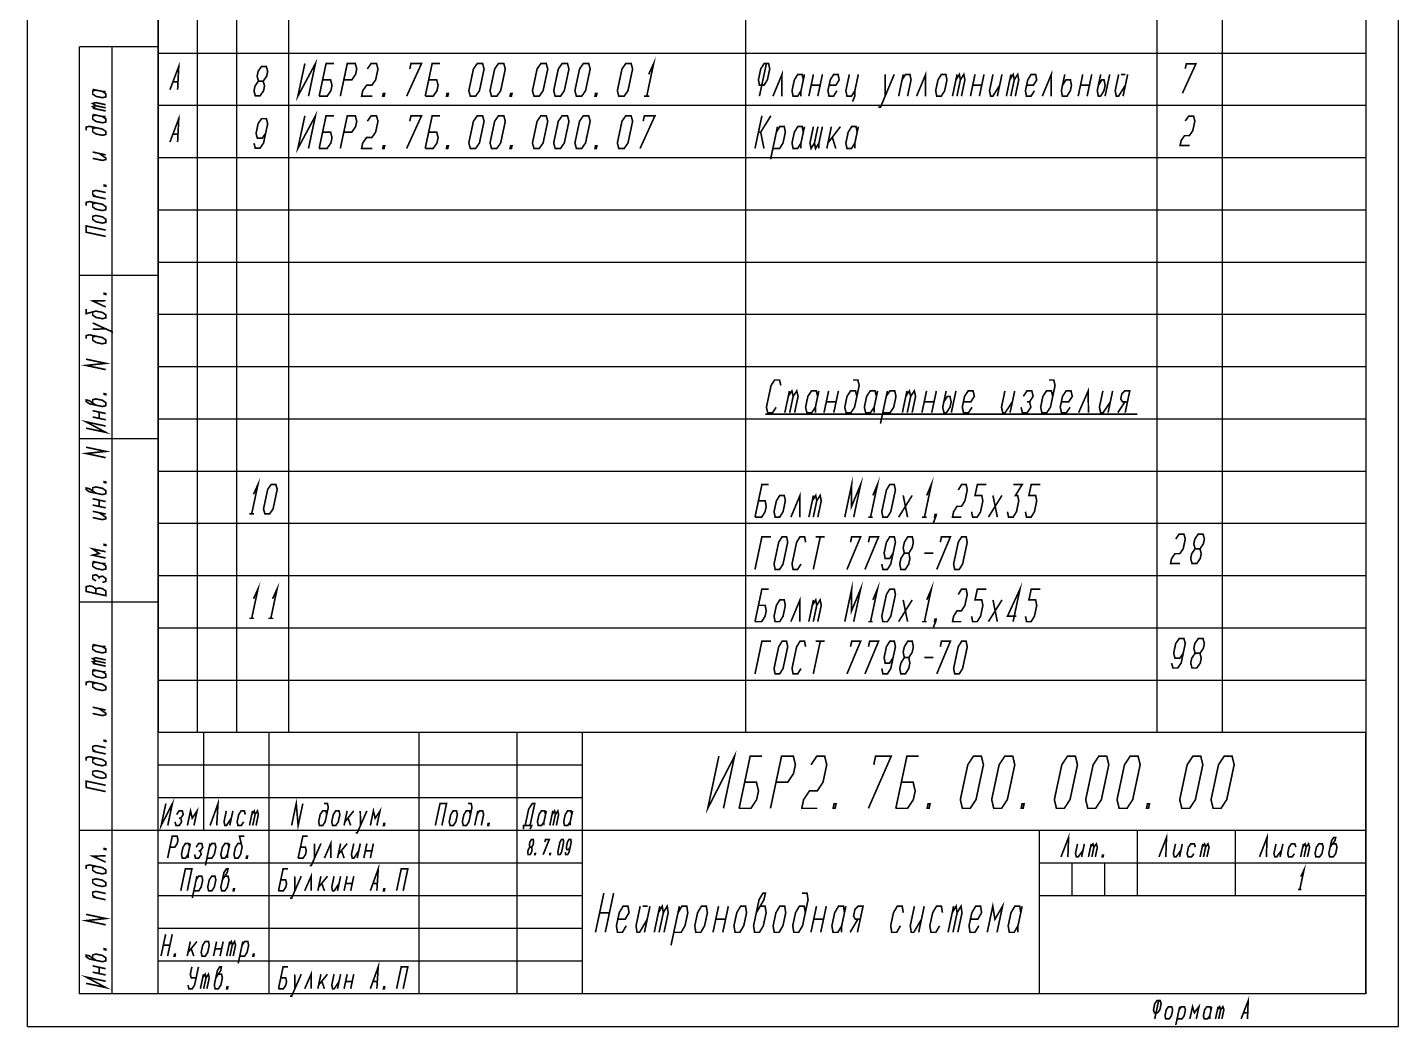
# Model space of a CAD drawing. Header units: millimetres. Extents: x 0 to 210, y 0 to 297.
# Drawn here: x 0 to 210, y 0 to 153 of the extents above; entities that cross this region are included whole.
import ezdxf

# ---------------------------------------------------------------- set-up
doc = ezdxf.new("R2010")
doc.units = ezdxf.units.MM
doc.header["$LTSCALE"] = 19.36
doc.layers.get('0').update_dxf_attribs({"linetype": 'CONTINUOUS'})

msp = doc.modelspace()

# ---------------------------------------------------------------- linework, layer by layer
at = {"color": 7, "linetype": 'CONTINUOUS'}
for p, q in [((0, 0), (0, 297)), ((210, 0), (210, 297)), ((20, 292), (20, 53)), ((20, 5), (20, 292)), ((26, 292), (26, 53)), ((32, 292), (32, 53)), ((40, 292), (40, 53)), ((110, 292), (110, 53)), ((173, 292), (173, 53)), ((183, 292), (183, 53)), ((205, 292), (205, 53)), ((205, 292), (205, 5)), ((20, 269), (20, 45)), ((26, 269), (26, 45)), ((32, 269), (32, 45)), ((40, 269), (40, 45)), ((110, 269), (110, 45)), ((173, 269), (173, 45)), ((183, 269), (183, 45)), ((205, 269), (205, 45)), ((20, 150), (8, 150)), ((8, 5), (8, 150)), ((13, 5), (13, 150)), ((20, 5), (20, 150)), ((205, 149), (20, 149)), ((205, 149), (20, 149)), ((205, 141), (20, 141)), ((205, 141), (20, 141)), ((205, 133), (20, 133)), ((205, 133), (20, 133)), ((205, 125), (20, 125)), ((205, 125), (20, 125)), ((205, 117), (20, 117)), ((110, 117), (20, 117)), ((205, 117), (128, 117)), ((20, 115), (8, 115)), ((205, 109), (20, 109)), ((205, 109), (20, 109)), ((205, 101), (20, 101)), ((205, 101), (20, 101)), ((205, 93), (20, 93)), ((205, 93), (20, 93)), ((20, 90), (8, 90)), ((205, 85), (20, 85)), ((205, 85), (20, 85)), ((205, 77), (20, 77)), ((205, 77), (20, 77)), ((205, 69), (20, 69)), ((205, 69), (20, 69)), ((20, 65), (8, 65)), ((205, 61), (20, 61)), ((205, 61), (20, 61)), ((205, 53), (20, 53)), ((205, 53), (20, 53)), ((205, 45), (20, 45)), ((20, 5), (20, 45)), ((205, 45), (20, 45)), ((27, 30), (27, 45)), ((37, 5), (37, 45)), ((60, 5), (60, 45)), ((75, 5), (75, 45)), ((85, 5), (85, 45)), ((205, 5), (205, 45)), ((85, 40), (20, 40)), ((85, 35), (20, 35)), ((20, 30), (8, 30)), ((205, 30), (20, 30)), ((155, 5), (155, 30)), ((170, 20), (170, 30)), ((185, 20), (185, 30)), ((85, 25), (20, 25)), ((205, 25), (155, 25)), ((160, 20), (160, 25)), ((165, 20), (165, 25)), ((85, 20), (20, 20)), ((205, 20), (155, 20)), ((85, 15), (20, 15)), ((85, 10), (20, 10)), ((20, 5), (8, 5)), ((205, 5), (20, 5)), ((0, 0), (210, 0))]:
    msp.add_line(p, q, dxfattribs=at)
at = {"color": 2, "linetype": 'CONTINUOUS', "const_width": 0.25}
for points in [[(21.83, 143.42), (23.18, 147.02), (23, 143.42)], [(36.11, 144.75), (36.64, 145.5), (36.8, 146.25), (36.59, 147), (35.86, 147), (35.33, 146.25), (35.18, 145.5), (35.38, 144.75)], [(42.49, 147.44), (41.42, 142.44), (44.11, 147.44), (43.05, 142.44)], [(44.68, 142.44), (45.74, 147.44), (46.96, 147.44)], [(47.92, 142.44), (48.99, 147.44), (50.21, 147.44), (50.44, 146.61), (50.26, 145.78), (49.68, 144.94), (48.46, 144.94)], [(52.06, 146.61), (52.64, 147.44), (53.46, 147.44), (53.69, 146.61), (53.33, 144.94), (52.75, 144.11), (51.94, 144.11), (51.35, 143.28), (51.18, 142.44), (52.8, 142.44)], [(58.08, 142.44), (60.36, 147.44), (58.74, 147.44), (58.56, 146.61)], [(60.92, 142.44), (61.99, 147.44), (63.21, 147.44)], [(67.83, 142.44), (67.6, 143.28), (68.31, 146.61), (68.89, 147.44), (69.71, 147.44), (69.94, 146.61), (69.23, 143.28), (68.64, 142.44), (67.83, 142.44)], [(71.08, 142.44), (70.85, 143.28), (71.56, 146.61), (72.14, 147.44), (72.96, 147.44), (73.19, 146.61), (72.48, 143.28), (71.89, 142.44), (71.08, 142.44)], [(77.58, 142.44), (77.35, 143.28), (78.06, 146.61), (78.64, 147.44), (79.46, 147.44), (79.69, 146.61), (78.98, 143.28), (78.39, 142.44), (77.58, 142.44)], [(80.83, 142.44), (80.6, 143.28), (81.31, 146.61), (81.89, 147.44), (82.71, 147.44), (82.94, 146.61), (82.23, 143.28), (81.64, 142.44), (80.83, 142.44)], [(84.08, 142.44), (83.85, 143.28), (84.56, 146.61), (85.14, 147.44), (85.96, 147.44), (86.19, 146.61), (85.48, 143.28), (84.89, 142.44), (84.08, 142.44)], [(90.58, 142.44), (90.35, 143.28), (91.06, 146.61), (91.64, 147.44), (92.46, 147.44), (92.69, 146.61), (91.98, 143.28), (91.39, 142.44), (90.58, 142.44)], [(95.15, 145.78), (95.91, 147.44), (94.85, 142.44)], [(113.18, 147.44), (112.83, 147.44), (112.31, 146.61), (111.96, 144.94), (112.12, 144.11), (112.81, 144.11), (113.33, 144.94), (113.69, 146.61), (113.52, 147.44), (113.18, 147.44), (112.11, 142.44)], [(176.9, 142.9), (178.96, 147.4), (177.49, 147.4), (177.33, 146.65)], [(44.68, 142.44), (45.89, 142.44), (46.48, 143.28), (46.65, 144.11), (46.43, 144.94), (45.21, 144.94)], [(60.92, 142.44), (62.14, 142.44), (62.73, 143.28), (62.9, 144.11), (62.68, 144.94), (61.46, 144.94)], [(114.18, 142.44), (115.57, 145.78), (115.55, 142.44)], [(118.83, 144.94), (118.66, 145.78), (117.98, 145.78), (117.46, 144.94), (117.1, 143.28), (117.27, 142.44), (117.96, 142.44), (118.48, 143.28)], [(119.01, 145.78), (118.48, 143.28), (118.47, 142.44)], [(119.68, 142.44), (120.38, 145.78)], [(121.76, 145.78), (121.05, 142.44)], [(122.78, 144.11), (123.81, 144.11), (124.33, 144.94), (124.16, 145.78), (123.48, 145.78), (122.96, 144.94), (122.6, 143.28), (122.77, 142.44), (123.46, 142.44), (123.98, 143.28)], [(125.88, 145.78), (125.35, 143.28), (125.52, 142.44), (126.21, 142.44), (126.73, 143.28), (126.72, 142.44), (126.37, 141.61)], [(127.26, 145.78), (126.73, 143.28)], [(130.32, 140.78), (130.66, 140.78), (132.76, 145.78)], [(131.38, 145.78), (131.36, 142.44)], [(133.43, 142.44), (134.13, 145.78)], [(133.96, 144.94), (134.48, 145.78), (135.16, 145.78), (135.33, 144.94), (134.8, 142.44)], [(136.18, 142.44), (137.57, 145.78), (137.55, 142.44)], [(139.1, 143.28), (139.27, 142.44), (139.96, 142.44), (140.48, 143.28), (140.83, 144.94), (140.66, 145.78), (139.98, 145.78), (139.46, 144.94), (139.1, 143.28)], [(141.68, 142.44), (142.38, 145.78)], [(142.21, 144.94), (142.73, 145.78), (142.89, 144.94), (142.36, 142.44)], [(142.89, 144.94), (143.41, 145.78), (143.58, 144.94), (143.05, 142.44)], [(144.43, 142.44), (145.13, 145.78)], [(146.51, 145.78), (145.8, 142.44)], [(147.88, 145.78), (147.35, 143.28), (147.52, 142.44), (147.86, 142.44), (148.9, 144.11)], [(149.26, 145.78), (148.55, 142.44)], [(149.93, 142.44), (150.63, 145.78)], [(150.46, 144.94), (150.98, 145.78), (151.14, 144.94), (150.61, 142.44)], [(151.14, 144.94), (151.66, 145.78), (151.83, 144.94), (151.3, 142.44)], [(153.03, 144.11), (154.06, 144.11), (154.58, 144.94), (154.41, 145.78), (153.73, 145.78), (153.21, 144.94), (152.85, 143.28), (153.02, 142.44), (153.71, 142.44), (154.23, 143.28)], [(155.43, 142.44), (156.82, 145.78), (156.8, 142.44)], [(158.88, 145.78), (158.35, 143.28), (158.52, 142.44), (159.21, 142.44), (159.73, 143.28), (159.9, 144.11), (159.74, 144.94), (159.05, 144.94), (158.53, 144.11)], [(160.93, 142.44), (161.63, 145.78)], [(163.01, 145.78), (162.3, 142.44)], [(164.38, 145.78), (163.85, 143.28), (164.02, 142.44), (164.36, 142.44), (164.88, 143.28), (165.06, 144.11), (164.89, 144.94), (164.55, 144.94), (164.03, 144.11)], [(165.76, 145.78), (165.05, 142.44)], [(167.13, 145.78), (166.6, 143.28), (166.77, 142.44), (167.11, 142.44), (168.15, 144.11)], [(167.48, 145.78), (168.16, 145.78)], [(168.51, 145.78), (167.8, 142.44)], [(9.99, 143.49), (11.49, 143.17), (11.99, 143.18)], [(10.49, 143.38), (9.99, 143.25), (9.99, 142.77), (10.49, 142.42), (11.49, 142.21), (11.99, 142.34), (11.99, 142.82), (11.49, 143.17)], [(22.38, 144.62), (22.96, 144.62)], [(34.9, 142.5), (35.63, 142.5), (36.16, 143.25), (36.32, 144), (36.11, 144.75), (35.38, 144.75), (34.86, 144), (34.7, 143.25), (34.9, 142.5)], [(54.63, 142.44), (54.42, 142.44), (54.51, 142.86), (54.72, 142.86), (54.63, 142.44)], [(64.38, 142.44), (64.18, 142.44), (64.26, 142.86), (64.47, 142.86), (64.38, 142.44)], [(74.13, 142.44), (73.92, 142.44), (74.01, 142.86), (74.22, 142.86), (74.13, 142.44)], [(87.13, 142.44), (86.93, 142.44), (87.01, 142.86), (87.22, 142.86), (87.13, 142.44)], [(120.03, 144.11), (121.4, 144.11)], [(144.78, 144.11), (146.15, 144.11)], [(161.28, 144.11), (162.65, 144.11)], [(10.49, 140.98), (9.99, 141.33), (10.49, 141.46), (11.99, 141.14)], [(10.49, 140.5), (9.99, 140.85), (10.49, 140.98), (11.99, 140.66)], [(11.99, 140.18), (9.99, 140.61)], [(94.44, 142.44), (95.25, 142.44)], [(9.99, 139.65), (11.49, 139.33), (11.99, 139.34)], [(10.49, 139.54), (9.99, 139.41), (9.99, 138.93), (10.49, 138.58), (11.49, 138.37), (11.99, 138.5), (11.99, 138.98), (11.49, 139.33)], [(21.83, 135.42), (23.18, 139.02), (23, 135.42)], [(34.7, 135.25), (34.9, 134.5), (35.63, 134.5), (36.16, 135.25), (36.8, 138.25), (36.59, 139), (35.86, 139), (35.33, 138.25), (35.02, 136.75), (35.22, 136), (35.95, 136), (36.48, 136.75)], [(42.49, 139.44), (41.42, 134.44), (44.11, 139.44), (43.05, 134.44)], [(44.68, 134.44), (45.74, 139.44), (46.96, 139.44)], [(47.92, 134.44), (48.99, 139.44), (50.21, 139.44), (50.44, 138.61), (50.26, 137.78), (49.68, 136.94), (48.46, 136.94)], [(52.06, 138.61), (52.64, 139.44), (53.46, 139.44), (53.69, 138.61), (53.33, 136.94), (52.75, 136.11), (51.94, 136.11), (51.35, 135.28), (51.18, 134.44), (52.8, 134.44)], [(58.08, 134.44), (60.36, 139.44), (58.74, 139.44), (58.56, 138.61)], [(60.92, 134.44), (61.99, 139.44), (63.21, 139.44)], [(67.83, 134.44), (67.6, 135.28), (68.31, 138.61), (68.89, 139.44), (69.71, 139.44), (69.94, 138.61), (69.23, 135.28), (68.64, 134.44), (67.83, 134.44)], [(71.08, 134.44), (70.85, 135.28), (71.56, 138.61), (72.14, 139.44), (72.96, 139.44), (73.19, 138.61), (72.48, 135.28), (71.89, 134.44), (71.08, 134.44)], [(77.58, 134.44), (77.35, 135.28), (78.06, 138.61), (78.64, 139.44), (79.46, 139.44), (79.69, 138.61), (78.98, 135.28), (78.39, 134.44), (77.58, 134.44)], [(80.83, 134.44), (80.6, 135.28), (81.31, 138.61), (81.89, 139.44), (82.71, 139.44), (82.94, 138.61), (82.23, 135.28), (81.64, 134.44), (80.83, 134.44)], [(84.08, 134.44), (83.85, 135.28), (84.56, 138.61), (85.14, 139.44), (85.96, 139.44), (86.19, 138.61), (85.48, 135.28), (84.89, 134.44), (84.08, 134.44)], [(90.58, 134.44), (90.35, 135.28), (91.06, 138.61), (91.64, 139.44), (92.46, 139.44), (92.69, 138.61), (91.98, 135.28), (91.39, 134.44), (90.58, 134.44)], [(93.83, 134.44), (96.11, 139.44), (94.49, 139.44), (94.31, 138.61)], [(111.43, 134.44), (112.49, 139.44)], [(111.96, 136.94), (112.3, 136.94), (113.86, 139.44)], [(177.33, 138.65), (177.86, 139.4), (178.59, 139.4), (178.8, 138.65), (178.48, 137.15), (177.95, 136.4), (177.22, 136.4), (176.7, 135.65), (176.54, 134.9), (178, 134.9)], [(10.49, 137.62), (9.99, 137.49), (9.99, 137.01), (10.49, 136.66), (11.49, 136.45), (11.99, 136.58), (11.99, 137.06), (11.49, 137.41), (9.49, 137.83), (8.99, 137.7), (8.99, 137.22)], [(22.38, 136.62), (22.96, 136.62)], [(44.68, 134.44), (45.89, 134.44), (46.48, 135.28), (46.65, 136.11), (46.43, 136.94), (45.21, 136.94)], [(60.92, 134.44), (62.14, 134.44), (62.73, 135.28), (62.9, 136.11), (62.68, 136.94), (61.46, 136.94)], [(112.8, 134.44), (112.3, 136.94)], [(113.82, 132.78), (114.88, 137.78)], [(114.18, 134.44), (115.21, 134.44), (115.73, 135.28), (116.08, 136.94), (115.91, 137.78), (115.23, 137.78), (114.71, 136.94)], [(118.83, 136.94), (118.66, 137.78), (117.98, 137.78), (117.46, 136.94), (117.1, 135.28), (117.27, 134.44), (117.96, 134.44), (118.48, 135.28)], [(119.01, 137.78), (118.48, 135.28), (118.47, 134.44)], [(120.38, 137.78), (119.85, 135.28), (120.02, 134.44), (120.54, 135.28), (120.71, 134.44), (121.23, 135.28), (121.76, 137.78)], [(121.07, 137.78), (120.54, 135.28)], [(123.13, 137.78), (122.43, 134.44)], [(122.6, 135.28), (124.51, 137.78)], [(127.08, 136.94), (126.91, 137.78), (126.23, 137.78), (125.71, 136.94), (125.35, 135.28), (125.52, 134.44), (126.21, 134.44), (126.73, 135.28)], [(127.26, 137.78), (126.73, 135.28), (126.72, 134.44)], [(54.63, 134.44), (54.42, 134.44), (54.51, 134.86), (54.72, 134.86), (54.63, 134.44)], [(64.38, 134.44), (64.18, 134.44), (64.26, 134.86), (64.47, 134.86), (64.38, 134.44)], [(74.13, 134.44), (73.92, 134.44), (74.01, 134.86), (74.22, 134.86), (74.13, 134.44)], [(87.13, 134.44), (86.93, 134.44), (87.01, 134.86), (87.22, 134.86), (87.13, 134.44)], [(121.23, 135.28), (121.22, 134.44)], [(123.29, 136.11), (123.8, 134.44)], [(9.99, 133.89), (11.99, 133.46)], [(9.99, 132.93), (11.49, 132.61), (11.99, 132.74), (11.99, 132.98), (10.99, 133.67)], [(10.49, 127.06), (9.99, 127.41), (9.99, 127.89), (10.49, 128.02), (11.99, 127.7)], [(11.99, 128.78), (11.99, 128.66), (11.74, 128.71), (11.74, 128.83), (11.99, 128.78)], [(10.49, 126.1), (9.99, 125.97), (9.99, 125.49), (10.49, 125.14), (11.49, 124.93), (11.99, 125.06), (11.99, 125.54), (11.49, 125.89), (9.49, 126.31), (8.99, 126.18), (8.99, 125.7)], [(11.99, 126.74), (9.99, 127.17)], [(11.49, 123.01), (11.99, 123.14), (11.99, 123.62), (11.49, 123.97), (10.49, 124.18), (9.99, 124.05), (9.99, 123.57), (10.49, 123.22), (11.49, 123.01)], [(11.99, 120.98), (8.99, 121.62), (8.99, 122.58), (11.99, 121.94)], [(11.99, 112.22), (11.99, 112.1), (11.74, 112.15), (11.74, 112.27), (11.99, 112.22)], [(9.99, 109.41), (9.99, 108.93), (10.49, 108.58), (11.49, 108.37), (11.99, 108.5), (11.99, 108.98), (11.49, 109.33), (10.49, 109.54), (8.99, 109.14), (8.99, 109.86)], [(11.99, 110.18), (9.99, 111.09), (11.99, 111.14)], [(12.99, 106.13), (12.99, 106.37), (9.99, 107.73)], [(10.49, 105.7), (9.99, 105.57), (9.99, 105.09), (10.49, 104.74), (11.49, 104.53), (11.99, 104.66), (11.99, 105.14), (11.49, 105.49), (9.49, 105.91), (8.99, 105.78), (8.99, 105.3)], [(9.99, 106.77), (11.99, 106.82)], [(11.99, 100.58), (8.99, 101.22), (11.99, 101.54), (8.99, 102.18)], [(115.39, 98.15), (115.19, 98.99), (114.44, 98.99), (113.89, 98.15), (113.18, 94.82), (113.37, 93.99), (114.12, 93.99), (114.68, 94.82)], [(127.03, 96.49), (126.83, 97.32), (126.08, 97.32), (125.53, 96.49), (125.18, 94.82), (125.38, 93.99), (126.13, 93.99), (126.68, 94.82), (127.39, 98.15), (127.19, 98.99), (126.44, 98.99)], [(157.03, 96.49), (156.83, 97.32), (156.08, 97.32), (155.53, 96.49), (155.18, 94.82), (155.37, 93.99), (156.12, 93.99), (156.68, 94.82), (157.39, 98.15), (157.19, 98.99), (156.44, 98.99)], [(11.99, 96.86), (11.99, 96.74), (11.74, 96.79), (11.74, 96.91), (11.99, 96.86)], [(116, 93.99), (116.71, 97.32)], [(116.53, 96.49), (117.08, 97.32), (117.28, 96.49), (116.75, 93.99)], [(117.28, 96.49), (117.83, 97.32), (118.03, 96.49), (117.5, 93.99)], [(121.03, 96.49), (120.83, 97.32), (120.08, 97.32), (119.53, 96.49), (119.18, 94.82), (119.38, 93.99), (120.12, 93.99), (120.68, 94.82)], [(121.21, 97.32), (120.68, 94.82), (120.69, 93.99)], [(122, 93.99), (122.71, 97.32)], [(124.21, 97.32), (123.5, 93.99)], [(130.03, 96.49), (129.83, 97.32), (129.08, 97.32), (128.53, 96.49), (128.18, 94.82), (128.38, 93.99), (129.12, 93.99), (129.68, 94.82)], [(130.21, 97.32), (129.68, 94.82), (129.69, 93.99)], [(130.65, 92.32), (131.71, 97.32)], [(131, 93.99), (132.12, 93.99), (132.68, 94.82), (133.03, 96.49), (132.83, 97.32), (132.08, 97.32), (131.53, 96.49)], [(134, 93.99), (134.71, 97.32)], [(134.53, 96.49), (135.08, 97.32), (135.28, 96.49), (134.75, 93.99)], [(135.28, 96.49), (135.83, 97.32), (136.03, 96.49), (135.5, 93.99)], [(137, 93.99), (137.71, 97.32)], [(139.21, 97.32), (138.5, 93.99)], [(140.71, 97.32), (140.18, 94.82), (140.37, 93.99), (140.75, 93.99), (141.3, 94.82), (141.48, 95.65), (141.28, 96.49), (140.91, 96.49), (140.35, 95.65)], [(142.21, 97.32), (141.5, 93.99)], [(143.35, 95.65), (144.48, 95.65), (145.03, 96.49), (144.83, 97.32), (144.08, 97.32), (143.53, 96.49), (143.18, 94.82), (143.38, 93.99), (144.13, 93.99), (144.68, 94.82)], [(149.71, 97.32), (149.18, 94.82), (149.38, 93.99), (149.75, 93.99), (150.85, 95.65)], [(151.21, 97.32), (150.5, 93.99)], [(152.18, 94.82), (152.38, 93.99), (153.12, 93.99), (153.68, 94.82), (153.48, 95.65), (154.03, 96.49), (153.83, 97.32), (153.08, 97.32), (152.53, 96.49)], [(158.35, 95.65), (159.48, 95.65), (160.03, 96.49), (159.83, 97.32), (159.08, 97.32), (158.53, 96.49), (158.18, 94.82), (158.38, 93.99), (159.13, 93.99), (159.68, 94.82)], [(161, 93.99), (162.46, 97.32), (162.5, 93.99)], [(164.71, 97.32), (164.18, 94.82), (164.37, 93.99), (164.75, 93.99), (165.85, 95.65)], [(166.21, 97.32), (165.5, 93.99)], [(168.13, 93.99), (168.83, 97.32), (168.08, 97.32), (167.62, 96.9), (167.44, 96.07), (167.73, 95.65), (168.48, 95.65)], [(10.49, 95.14), (9.49, 95.83), (8.99, 95.94), (8.99, 95.7), (9.49, 95.35), (11.49, 94.93), (11.99, 95.06), (11.99, 95.54), (11.49, 95.89), (10.49, 96.1), (9.99, 95.97), (9.99, 95.49)], [(122.35, 95.65), (123.85, 95.65)], [(137.35, 95.65), (138.85, 95.65)], [(153.1, 95.65), (153.48, 95.65)], [(167, 93.99), (168.1, 95.65)], [(8.99, 91.62), (11.99, 90.98), (8.99, 92.58), (11.99, 91.94)], [(9.99, 94.29), (11.99, 93.86)], [(11.99, 92.9), (9.99, 93.33)], [(10.99, 93.11), (10.99, 94.07)], [(113, 93.76), (170, 93.76)], [(11.99, 87.1), (8.99, 87.74), (11.99, 88.06), (8.99, 88.7)], [(34.63, 81.5), (35.31, 83), (34.35, 78.5)], [(125.18, 77.99), (126.24, 82.99), (126.22, 79.65), (127.61, 82.99), (126.55, 77.99)], [(129.49, 81.32), (130.19, 82.99), (129.13, 77.99)], [(137.74, 81.32), (138.44, 82.99), (137.38, 77.99)], [(10.49, 81.66), (9.49, 82.35), (8.99, 82.46), (8.99, 82.22), (9.49, 81.87), (11.49, 81.45), (11.99, 81.58), (11.99, 82.06), (11.49, 82.41), (10.49, 82.62), (9.99, 82.49), (9.99, 82.01)], [(11.99, 83.38), (11.99, 83.26), (11.74, 83.31), (11.74, 83.43), (11.99, 83.38)], [(36.37, 78.5), (36.16, 79.25), (36.8, 82.25), (37.32, 83), (38.05, 83), (38.26, 82.25), (37.62, 79.25), (37.1, 78.5), (36.37, 78.5)], [(111.43, 77.99), (112.49, 82.99), (113.52, 82.99)], [(116.93, 77.99), (118.32, 81.32), (118.3, 77.99)], [(131.02, 77.99), (130.85, 78.82), (131.56, 82.15), (132.08, 82.99), (132.77, 82.99), (132.94, 82.15), (132.23, 78.82), (131.71, 77.99), (131.02, 77.99)], [(142.56, 82.15), (143.08, 82.99), (143.77, 82.99), (143.94, 82.15), (143.58, 80.49), (143.06, 79.65), (142.37, 79.65), (141.85, 78.82), (141.68, 77.99), (143.05, 77.99)], [(144.6, 78.82), (144.77, 77.99), (145.46, 77.99), (145.98, 78.82), (146.33, 80.49), (146.16, 81.32), (145.13, 81.32), (145.49, 82.99), (146.86, 82.99)], [(150.99, 82.99), (152.36, 82.99), (151.32, 81.32), (151.66, 81.32), (151.83, 80.49), (151.48, 78.82), (150.96, 77.99), (150.27, 77.99), (150.1, 78.82)], [(152.85, 78.82), (153.02, 77.99), (153.71, 77.99), (154.23, 78.82), (154.58, 80.49), (154.41, 81.32), (153.38, 81.32), (153.74, 82.99), (155.11, 82.99)], [(9.99, 80.81), (11.99, 80.38)], [(11.99, 79.42), (9.99, 79.85)], [(10.99, 79.63), (10.99, 80.59)], [(111.43, 77.99), (112.46, 77.99), (112.98, 78.82), (113.15, 79.65), (112.99, 80.49), (111.96, 80.49)], [(114.35, 78.82), (114.52, 77.99), (115.21, 77.99), (115.73, 78.82), (116.08, 80.49), (115.91, 81.32), (115.23, 81.32), (114.71, 80.49), (114.35, 78.82)], [(119.68, 77.99), (120.38, 81.32)], [(120.21, 80.49), (120.73, 81.32), (120.89, 80.49), (120.36, 77.99)], [(120.89, 80.49), (121.41, 81.32), (121.58, 80.49), (121.05, 77.99)], [(133.43, 77.99), (135.51, 81.32)], [(134.13, 81.32), (134.8, 77.99)], [(147.18, 77.99), (149.26, 81.32)], [(147.88, 81.32), (148.55, 77.99)], [(9.99, 78.89), (11.99, 78.46)], [(9.99, 77.93), (11.49, 77.61), (11.99, 77.74), (11.99, 77.98), (10.99, 78.67)], [(33.99, 78.5), (34.72, 78.5)], [(128.78, 77.99), (129.47, 77.99)], [(137.03, 77.99), (137.72, 77.99)], [(139.1, 77.99), (138.93, 77.99), (139.01, 78.4), (139.19, 78.4), (139.1, 77.99), (138.75, 77.15)], [(11.99, 73.78), (11.99, 73.66), (11.74, 73.71), (11.74, 73.83), (11.99, 73.78)], [(111.43, 69.99), (112.49, 74.99), (113.86, 74.99)], [(114.52, 69.99), (114.35, 70.82), (115.06, 74.15), (115.58, 74.99), (116.27, 74.99), (116.44, 74.15), (115.73, 70.82), (115.21, 69.99), (114.52, 69.99)], [(119.19, 74.15), (119.02, 74.99), (118.33, 74.99), (117.81, 74.15), (117.1, 70.82), (117.27, 69.99), (117.96, 69.99), (118.48, 70.82)], [(121.43, 74.99), (120.36, 69.99)], [(120.74, 74.99), (122.11, 74.99)], [(125.52, 69.99), (127.61, 74.99), (126.24, 74.99), (126.06, 74.15)], [(128.27, 69.99), (130.36, 74.99), (128.99, 74.99), (128.81, 74.15)], [(130.85, 70.82), (131.02, 69.99), (131.71, 69.99), (132.23, 70.82), (132.94, 74.15), (132.77, 74.99), (132.08, 74.99), (131.56, 74.15), (131.21, 72.49), (131.37, 71.65), (132.06, 71.65), (132.58, 72.49)], [(134.99, 72.49), (135.51, 73.32), (135.69, 74.15), (135.52, 74.99), (134.83, 74.99), (134.31, 74.15), (134.13, 73.32), (134.3, 72.49)], [(139.27, 69.99), (141.36, 74.99), (139.99, 74.99), (139.81, 74.15)], [(142.02, 69.99), (141.85, 70.82), (142.56, 74.15), (143.08, 74.99), (143.77, 74.99), (143.94, 74.15), (143.23, 70.82), (142.71, 69.99), (142.02, 69.99)], [(175.87, 74.65), (176.4, 75.4), (177.13, 75.4), (177.33, 74.65), (177.02, 73.15), (176.49, 72.4), (175.76, 72.4), (175.23, 71.65), (175.08, 70.9), (176.54, 70.9)], [(179.58, 73.15), (180.1, 73.9), (180.26, 74.65), (180.05, 75.4), (179.32, 75.4), (178.8, 74.65), (178.64, 73.9), (178.84, 73.15)], [(11.99, 71.74), (9.99, 72.17), (10.99, 72.43), (9.99, 73.13), (11.99, 72.7)], [(133.77, 69.99), (134.46, 69.99), (134.98, 70.82), (135.15, 71.65), (134.99, 72.49), (134.3, 72.49), (133.78, 71.65), (133.6, 70.82), (133.77, 69.99)], [(137.39, 72.49), (138.77, 72.49)], [(178.37, 70.9), (179.1, 70.9), (179.62, 71.65), (179.78, 72.4), (179.58, 73.15), (178.84, 73.15), (178.32, 72.4), (178.16, 71.65), (178.37, 70.9)], [(9.99, 71.21), (11.49, 70.89), (11.99, 70.9)], [(10.49, 71.1), (9.99, 70.97), (9.99, 70.49), (10.49, 70.14), (11.49, 69.93), (11.99, 70.06), (11.99, 70.54), (11.49, 70.89)], [(11.49, 68.01), (11.99, 68.14), (11.99, 68.62), (11.49, 68.97), (10.99, 68.83), (10.49, 69.18), (9.99, 69.05), (9.99, 68.57), (10.49, 68.22)], [(11.99, 65.98), (11.99, 66.7), (11.49, 67.05), (10.99, 67.15), (10.49, 67.02), (9.99, 67.37), (9.49, 67.47), (8.99, 67.34), (8.99, 66.62), (11.99, 65.98)], [(10.99, 68.59), (10.99, 68.83)], [(34.63, 65.5), (35.31, 67), (34.35, 62.5)], [(37.55, 65.5), (38.24, 67), (37.28, 62.5)], [(125.18, 61.99), (126.24, 66.99), (126.22, 63.65), (127.61, 66.99), (126.55, 61.99)], [(129.49, 65.32), (130.19, 66.99), (129.13, 61.99)], [(137.74, 65.32), (138.44, 66.99), (137.38, 61.99)], [(150.96, 61.99), (152.02, 66.99), (150.1, 62.82), (151.48, 62.82)], [(10.49, 66.3), (10.49, 67.02)], [(111.43, 61.99), (112.49, 66.99), (113.52, 66.99)], [(114.35, 62.82), (114.52, 61.99), (115.21, 61.99), (115.73, 62.82), (116.08, 64.49), (115.91, 65.32), (115.23, 65.32), (114.71, 64.49), (114.35, 62.82)], [(116.93, 61.99), (118.32, 65.32), (118.3, 61.99)], [(119.68, 61.99), (120.38, 65.32)], [(120.21, 64.49), (120.73, 65.32), (120.89, 64.49), (120.36, 61.99)], [(120.89, 64.49), (121.41, 65.32), (121.58, 64.49), (121.05, 61.99)], [(131.02, 61.99), (130.85, 62.82), (131.56, 66.15), (132.08, 66.99), (132.77, 66.99), (132.94, 66.15), (132.23, 62.82), (131.71, 61.99), (131.02, 61.99)], [(133.43, 61.99), (135.51, 65.32)], [(134.13, 65.32), (134.8, 61.99)], [(142.56, 66.15), (143.08, 66.99), (143.77, 66.99), (143.94, 66.15), (143.58, 64.49), (143.06, 63.65), (142.37, 63.65), (141.85, 62.82), (141.68, 61.99), (143.05, 61.99)], [(144.6, 62.82), (144.77, 61.99), (145.46, 61.99), (145.98, 62.82), (146.33, 64.49), (146.16, 65.32), (145.13, 65.32), (145.49, 66.99), (146.86, 66.99)], [(147.18, 61.99), (149.26, 65.32)], [(147.88, 65.32), (148.55, 61.99)], [(152.85, 62.82), (153.02, 61.99), (153.71, 61.99), (154.23, 62.82), (154.58, 64.49), (154.41, 65.32), (153.38, 65.32), (153.74, 66.99), (155.11, 66.99)], [(111.43, 61.99), (112.46, 61.99), (112.98, 62.82), (113.15, 63.65), (112.99, 64.49), (111.96, 64.49)], [(33.99, 62.5), (34.72, 62.5)], [(36.91, 62.5), (37.65, 62.5)], [(128.78, 61.99), (129.47, 61.99)], [(137.03, 61.99), (137.72, 61.99)], [(139.1, 61.99), (138.93, 61.99), (139.01, 62.4), (139.19, 62.4), (139.1, 61.99), (138.75, 61.15)], [(111.43, 53.99), (112.49, 58.99), (113.86, 58.99)], [(114.52, 53.99), (114.35, 54.82), (115.06, 58.15), (115.58, 58.99), (116.27, 58.99), (116.44, 58.15), (115.73, 54.82), (115.21, 53.99), (114.52, 53.99)], [(119.19, 58.15), (119.02, 58.99), (118.33, 58.99), (117.81, 58.15), (117.1, 54.82), (117.27, 53.99), (117.96, 53.99), (118.48, 54.82)], [(121.43, 58.99), (120.36, 53.99)], [(120.74, 58.99), (122.11, 58.99)], [(125.52, 53.99), (127.61, 58.99), (126.24, 58.99), (126.06, 58.15)], [(128.27, 53.99), (130.36, 58.99), (128.99, 58.99), (128.81, 58.15)], [(130.85, 54.82), (131.02, 53.99), (131.71, 53.99), (132.23, 54.82), (132.94, 58.15), (132.77, 58.99), (132.08, 58.99), (131.56, 58.15), (131.21, 56.49), (131.37, 55.65), (132.06, 55.65), (132.58, 56.49)], [(134.99, 56.49), (135.51, 57.32), (135.69, 58.15), (135.52, 58.99), (134.83, 58.99), (134.31, 58.15), (134.13, 57.32), (134.3, 56.49)], [(139.27, 53.99), (141.36, 58.99), (139.99, 58.99), (139.81, 58.15)], [(142.02, 53.99), (141.85, 54.82), (142.56, 58.15), (143.08, 58.99), (143.77, 58.99), (143.94, 58.15), (143.23, 54.82), (142.71, 53.99), (142.02, 53.99)], [(175.23, 55.65), (175.44, 54.9), (176.17, 54.9), (176.7, 55.65), (177.33, 58.65), (177.13, 59.4), (176.4, 59.4), (175.87, 58.65), (175.55, 57.15), (175.76, 56.4), (176.49, 56.4), (177.02, 57.15)], [(179.58, 57.15), (180.1, 57.9), (180.26, 58.65), (180.05, 59.4), (179.32, 59.4), (178.8, 58.65), (178.64, 57.9), (178.84, 57.15)], [(9.99, 58.49), (11.49, 58.17), (11.99, 58.18)], [(10.49, 58.38), (9.99, 58.25), (9.99, 57.77), (10.49, 57.42), (11.49, 57.21), (11.99, 57.34), (11.99, 57.82), (11.49, 58.17)], [(178.37, 54.9), (179.1, 54.9), (179.62, 55.65), (179.78, 56.4), (179.58, 57.15), (178.84, 57.15), (178.32, 56.4), (178.16, 55.65), (178.37, 54.9)], [(10.49, 55.98), (9.99, 56.33), (10.49, 56.46), (11.99, 56.14)], [(10.49, 55.5), (9.99, 55.85), (10.49, 55.98), (11.99, 55.66)], [(11.99, 55.18), (9.99, 55.61)], [(9.99, 54.65), (11.49, 54.33), (11.99, 54.34)], [(10.49, 54.54), (9.99, 54.41), (9.99, 53.93), (10.49, 53.58), (11.49, 53.37), (11.99, 53.5), (11.99, 53.98), (11.49, 54.33)], [(133.77, 53.99), (134.46, 53.99), (134.98, 54.82), (135.15, 55.65), (134.99, 56.49), (134.3, 56.49), (133.78, 55.65), (133.6, 54.82), (133.77, 53.99)], [(137.39, 56.49), (138.77, 56.49)], [(10.49, 52.62), (9.99, 52.49), (9.99, 52.01), (10.49, 51.66), (11.49, 51.45), (11.99, 51.58), (11.99, 52.06), (11.49, 52.41), (9.49, 52.83), (8.99, 52.7), (8.99, 52.22)], [(9.99, 48.89), (11.99, 48.46)], [(9.99, 47.93), (11.49, 47.61), (11.99, 47.74), (11.99, 47.98), (10.99, 48.67)], [(10.49, 42.06), (9.99, 42.41), (9.99, 42.89), (10.49, 43.02), (11.99, 42.7)], [(11.99, 41.74), (9.99, 42.17)], [(11.99, 43.78), (11.99, 43.66), (11.74, 43.71), (11.74, 43.83), (11.99, 43.78)], [(105.9, 41.41), (104.2, 33.41), (108.3, 41.41), (106.6, 33.41)], [(10.49, 41.1), (9.99, 40.97), (9.99, 40.49), (10.49, 40.14), (11.49, 39.93), (11.99, 40.06), (11.99, 40.54), (11.49, 40.89), (9.49, 41.31), (8.99, 41.18), (8.99, 40.7)], [(109, 33.41), (110.7, 41.41), (112.5, 41.41)], [(113.8, 33.41), (115.5, 41.41), (117.3, 41.41), (117.62, 40.08), (117.33, 38.74), (116.45, 37.41), (114.65, 37.41)], [(120.02, 40.08), (120.9, 41.41), (122.1, 41.41), (122.42, 40.08), (121.85, 37.41), (120.97, 36.08), (119.77, 36.08), (118.88, 34.74), (118.6, 33.41), (121, 33.41)], [(128.8, 33.41), (132.3, 41.41), (129.9, 41.41), (129.62, 40.08)], [(133, 33.41), (134.7, 41.41), (136.5, 41.41)], [(143.2, 33.41), (142.88, 34.74), (144.02, 40.08), (144.9, 41.41), (146.1, 41.41), (146.42, 40.08), (145.28, 34.74), (144.4, 33.41), (143.2, 33.41)], [(148, 33.41), (147.68, 34.74), (148.82, 40.08), (149.7, 41.41), (150.9, 41.41), (151.22, 40.08), (150.08, 34.74), (149.2, 33.41), (148, 33.41)], [(157.6, 33.41), (157.28, 34.74), (158.42, 40.08), (159.3, 41.41), (160.5, 41.41), (160.82, 40.08), (159.68, 34.74), (158.8, 33.41), (157.6, 33.41)], [(162.4, 33.41), (162.08, 34.74), (163.22, 40.08), (164.1, 41.41), (165.3, 41.41), (165.62, 40.08), (164.48, 34.74), (163.6, 33.41), (162.4, 33.41)], [(167.2, 33.41), (166.88, 34.74), (168.02, 40.08), (168.9, 41.41), (170.1, 41.41), (170.42, 40.08), (169.28, 34.74), (168.4, 33.41), (167.2, 33.41)], [(176.8, 33.41), (176.48, 34.74), (177.62, 40.08), (178.5, 41.41), (179.7, 41.41), (180.02, 40.08), (178.88, 34.74), (178, 33.41), (176.8, 33.41)], [(181.6, 33.41), (181.28, 34.74), (182.42, 40.08), (183.3, 41.41), (184.5, 41.41), (184.82, 40.08), (183.68, 34.74), (182.8, 33.41), (181.6, 33.41)], [(11.49, 38.01), (11.99, 38.14), (11.99, 38.62), (11.49, 38.97), (10.49, 39.18), (9.99, 39.05), (9.99, 38.57), (10.49, 38.22), (11.49, 38.01)], [(11.99, 35.98), (8.99, 36.62), (8.99, 37.58), (11.99, 36.94)], [(109, 33.41), (110.8, 33.41), (111.68, 34.74), (111.97, 36.08), (111.65, 37.41), (109.85, 37.41)], [(133, 33.41), (134.8, 33.41), (135.68, 34.74), (135.97, 36.08), (135.65, 37.41), (133.85, 37.41)], [(21.2, 34.14), (20.49, 30.79), (22.2, 34.14), (21.49, 30.79)], [(24.5, 30.79), (24.98, 33.02), (25.24, 31.9), (25.98, 33.02), (25.51, 30.79)], [(27.98, 30.79), (29.19, 34.14), (28.99, 30.79)], [(40.46, 30.79), (41.17, 34.14), (41.46, 30.79), (42.18, 34.14)], [(45.84, 32.46), (45.71, 33.02), (45.21, 33.02), (44.84, 32.46), (44.6, 31.35), (44.73, 30.79), (45.23, 30.79), (45.6, 31.35), (46.08, 33.58), (45.95, 34.14), (45.44, 34.14)], [(52.52, 30.79), (52.99, 33.02), (53.26, 31.9), (54, 33.02), (53.52, 30.79)], [(62.47, 30.79), (63.19, 34.14), (64.19, 34.14), (63.48, 30.79)], [(67.86, 32.46), (67.72, 33.02), (67.22, 33.02), (66.85, 32.46), (66.61, 31.35), (66.75, 30.79), (67.25, 30.79), (67.62, 31.35), (68.09, 33.58), (67.96, 34.14), (67.46, 34.14)], [(76.23, 30.79), (76.77, 33.3), (77.32, 34.14), (77.7, 34.14), (76.98, 30.79)], [(123.7, 33.41), (123.4, 33.41), (123.54, 34.08), (123.84, 34.08), (123.7, 33.41)], [(138.1, 33.41), (137.8, 33.41), (137.94, 34.08), (138.24, 34.08), (138.1, 33.41)], [(152.5, 33.41), (152.2, 33.41), (152.34, 34.08), (152.64, 34.08), (152.5, 33.41)], [(171.7, 33.41), (171.4, 33.41), (171.54, 34.08), (171.84, 34.08), (171.7, 33.41)], [(22.61, 31.35), (22.75, 30.79), (23.25, 30.79), (23.62, 31.35), (23.49, 31.9), (23.86, 32.46), (23.72, 33.02), (23.22, 33.02), (22.85, 32.46)], [(23.23, 31.9), (23.49, 31.9)], [(30.46, 33.02), (30.11, 31.35), (30.24, 30.79), (30.49, 30.79), (31.23, 31.9)], [(31.47, 33.02), (30.99, 30.79)], [(33.36, 32.46), (33.23, 33.02), (32.73, 33.02), (32.36, 32.46), (32.12, 31.35), (32.25, 30.79), (32.75, 30.79), (33.12, 31.35)], [(34.01, 30.79), (34.48, 33.02)], [(34.37, 32.46), (34.74, 33.02), (34.87, 32.46), (34.51, 30.79)], [(34.87, 32.46), (35.24, 33.02), (35.37, 32.46), (35.02, 30.79)], [(46.61, 31.35), (46.74, 30.79), (47.24, 30.79), (47.61, 31.35), (47.85, 32.46), (47.72, 33.02), (47.22, 33.02), (46.85, 32.46), (46.61, 31.35)], [(48.97, 33.02), (48.5, 30.79)], [(48.62, 31.35), (49.98, 33.02)], [(49.11, 31.9), (49.51, 30.79)], [(50.27, 29.67), (50.52, 29.67), (51.99, 33.02)], [(50.98, 33.02), (51.01, 30.79)], [(64.6, 31.35), (64.74, 30.79), (65.24, 30.79), (65.61, 31.35), (65.85, 32.46), (65.71, 33.02), (65.21, 33.02), (64.84, 32.46), (64.6, 31.35)], [(68.5, 30.79), (68.98, 33.02)], [(68.86, 32.46), (69.23, 33.02), (69.73, 33.02), (69.87, 32.46), (69.51, 30.79)], [(79.35, 32.46), (79.22, 33.02), (78.72, 33.02), (78.35, 32.46), (78.11, 31.35), (78.24, 30.79), (78.74, 30.79), (79.11, 31.35)], [(79.47, 33.02), (79.11, 31.35), (79.12, 30.79)], [(80, 30.79), (80.47, 33.02)], [(80.36, 32.46), (80.73, 33.02), (80.86, 32.46), (80.5, 30.79)], [(80.86, 32.46), (81.23, 33.02), (81.36, 32.46), (81.01, 30.79)], [(83.37, 32.46), (83.24, 33.02), (82.74, 33.02), (82.37, 32.46), (82.13, 31.35), (82.26, 30.79), (82.76, 30.79), (83.13, 31.35)], [(83.49, 33.02), (83.13, 31.35), (83.14, 30.79)], [(54.66, 30.79), (54.53, 30.79), (54.59, 31.07), (54.71, 31.07), (54.66, 30.79)], [(70.64, 30.79), (70.52, 30.79), (70.57, 31.07), (70.7, 31.07), (70.64, 30.79)], [(75.99, 30.23), (75.98, 30.79), (77.24, 30.79), (76.99, 30.23)], [(158.3, 25.97), (159.46, 28.97), (159.35, 25.97)], [(173.3, 25.97), (174.46, 28.97), (174.35, 25.97)], [(188.7, 25.97), (189.86, 28.97), (189.75, 25.97)], [(11.99, 27.22), (11.99, 27.1), (11.74, 27.15), (11.74, 27.27), (11.99, 27.22)], [(21.47, 25.79), (22.18, 29.14), (22.93, 29.14), (23.06, 28.58), (22.94, 28.02), (22.57, 27.46), (21.82, 27.46)], [(24.84, 27.46), (24.7, 28.02), (24.2, 28.02), (23.83, 27.46), (23.59, 26.35), (23.73, 25.79), (24.23, 25.79), (24.6, 26.35)], [(24.95, 28.02), (24.6, 26.35), (24.61, 25.79)], [(25.6, 26.35), (25.74, 25.79), (26.24, 25.79), (26.61, 26.35), (26.48, 26.9), (26.85, 27.46), (26.71, 28.02), (26.21, 28.02), (25.84, 27.46)], [(27.26, 24.67), (27.97, 28.02)], [(27.49, 25.79), (28.25, 25.79), (28.62, 26.35), (28.86, 27.46), (28.72, 28.02), (28.22, 28.02), (27.85, 27.46)], [(30.87, 27.46), (30.73, 28.02), (30.23, 28.02), (29.86, 27.46), (29.62, 26.35), (29.76, 25.79), (30.26, 25.79), (30.63, 26.35)], [(30.98, 28.02), (30.63, 26.35), (30.64, 25.79)], [(32.74, 28.02), (32.24, 28.02), (31.87, 27.46), (31.63, 26.35), (31.77, 25.79), (32.27, 25.79), (32.64, 26.35), (32.88, 27.46), (32.48, 29.14), (33.23, 29.14)], [(41.46, 25.79), (42.18, 29.14), (42.93, 29.14)], [(41.46, 25.79), (42.22, 25.79), (42.59, 26.35), (42.71, 26.9), (42.57, 27.46), (41.82, 27.46)], [(43.24, 24.67), (43.49, 24.67), (44.95, 28.02)], [(43.95, 28.02), (43.98, 25.79)], [(45.49, 25.79), (46.46, 28.02), (46.49, 25.79)], [(47.97, 28.02), (47.49, 25.79)], [(47.61, 26.35), (48.97, 28.02)], [(49.98, 28.02), (49.62, 26.35), (49.76, 25.79), (50.01, 25.79), (50.75, 26.9)], [(50.98, 28.02), (50.51, 25.79)], [(51.52, 25.79), (51.99, 28.02)], [(52.99, 28.02), (52.52, 25.79)], [(76.69, 26.32), (76.98, 26.32), (77.21, 26.71), (77.29, 27.09), (77.23, 27.47), (76.94, 27.47), (76.71, 27.09), (76.63, 26.71), (76.69, 26.32)], [(77.23, 27.47), (77.45, 27.86), (77.53, 28.24), (77.47, 28.62), (77.18, 28.62), (76.96, 28.24), (76.88, 27.86), (76.94, 27.47)], [(78.99, 26.32), (79.91, 28.62), (79.34, 28.62), (79.26, 28.24)], [(81.29, 26.32), (81.23, 26.71), (81.56, 28.24), (81.78, 28.62), (82.07, 28.62), (82.13, 28.24), (81.81, 26.71), (81.58, 26.32), (81.29, 26.32)], [(82.38, 26.71), (82.44, 26.32), (82.73, 26.32), (82.96, 26.71), (83.28, 28.24), (83.22, 28.62), (82.93, 28.62), (82.71, 28.24), (82.54, 27.47), (82.61, 27.09), (82.89, 27.09), (83.12, 27.47)], [(160.83, 27.97), (160.51, 26.47), (160.66, 25.97), (160.93, 25.97), (161.66, 26.97)], [(161.88, 27.97), (161.45, 25.97)], [(162.5, 25.97), (162.93, 27.97)], [(162.82, 27.47), (163.19, 27.97), (163.34, 27.47), (163.03, 25.97)], [(163.34, 27.47), (163.71, 27.97), (163.87, 27.47), (163.55, 25.97)], [(175.83, 27.97), (175.51, 26.47), (175.66, 25.97), (175.92, 25.97), (176.66, 26.97)], [(176.88, 27.97), (176.45, 25.97)], [(178.87, 27.47), (178.71, 27.97), (178.19, 27.97), (177.82, 27.47), (177.61, 26.47), (177.76, 25.97), (178.29, 25.97), (178.66, 26.47)], [(179.6, 25.97), (180.03, 27.97)], [(179.92, 27.47), (180.29, 27.97), (180.44, 27.47), (180.12, 25.97)], [(180.44, 27.47), (180.81, 27.97), (180.97, 27.47), (180.65, 25.97)], [(191.23, 27.97), (190.91, 26.47), (191.06, 25.97), (191.32, 25.97), (192.06, 26.97)], [(192.28, 27.97), (191.85, 25.97)], [(194.27, 27.47), (194.11, 27.97), (193.59, 27.97), (193.22, 27.47), (193.01, 26.47), (193.16, 25.97), (193.69, 25.97), (194.06, 26.47)], [(195, 25.97), (195.43, 27.97)], [(195.32, 27.47), (195.69, 27.97), (195.84, 27.47), (195.52, 25.97)], [(195.84, 27.47), (196.21, 27.97), (196.37, 27.47), (196.05, 25.97)], [(197.21, 26.47), (197.36, 25.97), (197.89, 25.97), (198.26, 26.47), (198.47, 27.47), (198.31, 27.97), (197.79, 27.97), (197.42, 27.47), (197.21, 26.47)], [(199.52, 27.47), (200.26, 28.47), (200.36, 28.97), (200.1, 28.97), (199.73, 28.47), (199.31, 26.47), (199.46, 25.97), (199.99, 25.97), (200.36, 26.47), (200.57, 27.47), (200.41, 27.97), (199.89, 27.97)], [(11.99, 25.18), (9.99, 26.09), (11.99, 26.14)], [(26.22, 26.9), (26.48, 26.9)], [(33.65, 25.79), (33.52, 25.79), (33.58, 26.07), (33.71, 26.07), (33.65, 25.79)], [(48.11, 26.9), (48.5, 25.79)], [(51.75, 26.9), (52.76, 26.9)], [(77.77, 26.32), (77.7, 26.32), (77.74, 26.52), (77.81, 26.52), (77.77, 26.32)], [(80.07, 26.32), (80, 26.32), (80.04, 26.52), (80.11, 26.52), (80.07, 26.32)], [(164.73, 25.97), (164.6, 25.97), (164.65, 26.22), (164.78, 26.22), (164.73, 25.97)], [(10.49, 24.54), (9.99, 24.41), (9.99, 23.93), (10.49, 23.58), (11.49, 23.37), (11.99, 23.5), (11.99, 23.98), (11.49, 24.33), (9.49, 24.75), (8.99, 24.62), (8.99, 24.14)], [(23.48, 20.79), (24.19, 24.14), (25.19, 24.14), (24.48, 20.79)], [(25.25, 19.67), (25.96, 23.02)], [(25.48, 20.79), (26.24, 20.79), (26.61, 21.35), (26.85, 22.46), (26.71, 23.02), (26.21, 23.02), (25.84, 22.46)], [(27.61, 21.35), (27.75, 20.79), (28.25, 20.79), (28.62, 21.35), (28.86, 22.46), (28.72, 23.02), (28.22, 23.02), (27.85, 22.46), (27.61, 21.35)], [(29.86, 22.46), (30.6, 23.58), (30.72, 24.14), (30.47, 24.14), (30.1, 23.58), (29.62, 21.35), (29.76, 20.79), (30.26, 20.79), (30.63, 21.35), (30.87, 22.46), (30.73, 23.02), (30.23, 23.02)], [(38.45, 20.79), (39.16, 24.14), (39.92, 24.14)], [(40.22, 19.67), (40.47, 19.67), (41.94, 23.02)], [(40.93, 23.02), (40.96, 20.79)], [(42.47, 20.79), (43.45, 23.02), (43.48, 20.79)], [(44.95, 23.02), (44.48, 20.79)], [(44.6, 21.35), (45.96, 23.02)], [(46.96, 23.02), (46.61, 21.35), (46.74, 20.79), (46.99, 20.79), (47.73, 21.9)], [(47.97, 23.02), (47.49, 20.79)], [(48.5, 20.79), (48.97, 23.02)], [(49.98, 23.02), (49.51, 20.79)], [(52.52, 20.79), (53.73, 24.14), (53.52, 20.79)], [(56.54, 20.79), (57.25, 24.14), (58.26, 24.14), (57.55, 20.79)], [(195.03, 22.97), (195.51, 23.97), (194.87, 20.97)], [(11.49, 21.45), (11.99, 21.58), (11.99, 22.06), (11.49, 22.41), (10.49, 22.62), (9.99, 22.49), (9.99, 22.01), (10.49, 21.66), (11.49, 21.45)], [(31.64, 20.79), (31.52, 20.79), (31.57, 21.07), (31.7, 21.07), (31.64, 20.79)], [(38.45, 20.79), (39.2, 20.79), (39.57, 21.35), (39.69, 21.9), (39.56, 22.46), (38.81, 22.46)], [(45.09, 21.9), (45.49, 20.79)], [(48.74, 21.9), (49.74, 21.9)], [(53.01, 21.9), (53.51, 21.9)], [(54.66, 20.79), (54.53, 20.79), (54.59, 21.07), (54.71, 21.07), (54.66, 20.79)], [(194.61, 20.97), (195.13, 20.97)], [(10.49, 19.74), (9.99, 20.09), (9.99, 20.57), (10.49, 20.7), (11.99, 20.38)], [(11.99, 19.42), (9.99, 19.85)], [(87, 14.43), (88.28, 20.43)], [(89.78, 20.43), (88.5, 14.43)], [(111.64, 17.43), (112.81, 19.43), (113.03, 20.43), (112.65, 20.43), (112.06, 19.43), (111.21, 15.43), (111.37, 14.43), (112.12, 14.43), (112.71, 15.43), (113.14, 17.43), (112.98, 18.43), (112.23, 18.43)], [(119.14, 17.43), (118.98, 18.43), (118.23, 18.43), (117.64, 17.43), (117.21, 15.43), (117.38, 14.43), (118.12, 14.43), (118.71, 15.43), (119.56, 19.43), (119.4, 20.43), (118.65, 20.43)], [(147, 14.43), (147.85, 18.43), (148.18, 16.43), (149.35, 18.43), (148.5, 14.43)], [(11.99, 15.58), (8.99, 16.22), (11.99, 16.54), (8.99, 17.18)], [(87.64, 17.43), (89.14, 17.43)], [(90.43, 16.43), (91.55, 16.43), (92.14, 17.43), (91.98, 18.43), (91.23, 18.43), (90.64, 17.43), (90.21, 15.43), (90.37, 14.43), (91.13, 14.43), (91.71, 15.43)], [(93.85, 18.43), (93.21, 15.43), (93.37, 14.43), (93.75, 14.43), (94.93, 16.43)], [(94.23, 18.43), (94.98, 18.43)], [(95.35, 18.43), (94.5, 14.43)], [(96, 14.43), (96.85, 18.43)], [(96.64, 17.43), (97.23, 18.43), (97.39, 17.43), (96.75, 14.43)], [(97.39, 17.43), (97.98, 18.43), (98.14, 17.43), (97.5, 14.43)], [(98.57, 12.43), (99.85, 18.43)], [(99, 14.43), (100.13, 14.43), (100.71, 15.43), (101.14, 17.43), (100.98, 18.43), (100.23, 18.43), (99.64, 17.43)], [(102.21, 15.43), (102.37, 14.43), (103.13, 14.43), (103.71, 15.43), (104.14, 17.43), (103.98, 18.43), (103.23, 18.43), (102.64, 17.43), (102.21, 15.43)], [(105, 14.43), (105.85, 18.43)], [(107.35, 18.43), (106.5, 14.43)], [(108.21, 15.43), (108.38, 14.43), (109.12, 14.43), (109.71, 15.43), (110.14, 17.43), (109.98, 18.43), (109.23, 18.43), (108.64, 17.43), (108.21, 15.43)], [(114.21, 15.43), (114.38, 14.43), (115.13, 14.43), (115.71, 15.43), (116.14, 17.43), (115.98, 18.43), (115.23, 18.43), (114.64, 17.43), (114.21, 15.43)], [(120, 14.43), (120.85, 18.43)], [(122.35, 18.43), (121.5, 14.43)], [(125.14, 17.43), (124.98, 18.43), (124.23, 18.43), (123.64, 17.43), (123.21, 15.43), (123.38, 14.43), (124.13, 14.43), (124.71, 15.43)], [(125.35, 18.43), (124.71, 15.43), (124.69, 14.43)], [(127.12, 14.43), (127.98, 18.43), (127.23, 18.43), (126.74, 17.93), (126.53, 16.93), (126.8, 16.43), (127.55, 16.43)], [(134.14, 17.43), (133.98, 18.43), (133.23, 18.43), (132.64, 17.43), (132.21, 15.43), (132.38, 14.43), (133.13, 14.43), (133.71, 15.43)], [(135.85, 18.43), (135.21, 15.43), (135.37, 14.43), (135.75, 14.43), (136.93, 16.43)], [(137.35, 18.43), (136.5, 14.43)], [(140.14, 17.43), (139.98, 18.43), (139.23, 18.43), (138.64, 17.43), (138.21, 15.43), (138.38, 14.43), (139.13, 14.43), (139.71, 15.43)], [(141, 14.43), (141.85, 18.43)], [(141.64, 17.43), (142.23, 18.43), (142.39, 17.43), (141.75, 14.43)], [(142.39, 17.43), (142.98, 18.43), (143.14, 17.43), (142.5, 14.43)], [(144.43, 16.43), (145.55, 16.43), (146.14, 17.43), (145.98, 18.43), (145.23, 18.43), (144.64, 17.43), (144.21, 15.43), (144.37, 14.43), (145.12, 14.43), (145.71, 15.43)], [(152.14, 17.43), (151.98, 18.43), (151.23, 18.43), (150.64, 17.43), (150.21, 15.43), (150.38, 14.43), (151.12, 14.43), (151.71, 15.43)], [(152.35, 18.43), (151.71, 15.43), (151.69, 14.43)], [(105.43, 16.43), (106.93, 16.43)], [(120.43, 16.43), (121.93, 16.43)], [(126, 14.43), (127.18, 16.43)], [(20.46, 10.79), (21.17, 14.14)], [(22.18, 14.14), (21.47, 10.79)], [(24.95, 13.02), (24.48, 10.79)], [(24.6, 11.35), (25.96, 13.02)], [(26.61, 11.35), (26.74, 10.79), (27.24, 10.79), (27.61, 11.35), (27.85, 12.46), (27.72, 13.02), (27.22, 13.02), (26.85, 12.46), (26.61, 11.35)], [(28.5, 10.79), (28.97, 13.02)], [(29.98, 13.02), (29.51, 10.79)], [(30.51, 10.79), (30.98, 13.02)], [(30.87, 12.46), (31.24, 13.02), (31.37, 12.46), (31.01, 10.79)], [(31.37, 12.46), (31.74, 13.02), (31.87, 12.46), (31.52, 10.79)], [(32.28, 9.67), (32.99, 13.02)], [(32.52, 10.79), (33.27, 10.79), (33.64, 11.35), (33.88, 12.46), (33.75, 13.02), (33.25, 13.02), (32.88, 12.46)], [(10.49, 10.14), (9.49, 10.83), (8.99, 10.94), (8.99, 10.7), (9.49, 10.35), (11.49, 9.93), (11.99, 10.06), (11.99, 10.54), (11.49, 10.89), (10.49, 11.1), (9.99, 10.97), (9.99, 10.49)], [(11.99, 11.86), (11.99, 11.74), (11.74, 11.79), (11.74, 11.91), (11.99, 11.86)], [(20.82, 12.46), (21.82, 12.46)], [(22.6, 10.79), (22.47, 10.79), (22.53, 11.07), (22.65, 11.07), (22.6, 10.79)], [(25.09, 11.9), (25.48, 10.79)], [(28.74, 11.9), (29.74, 11.9)], [(34.66, 10.79), (34.53, 10.79), (34.59, 11.07), (34.71, 11.07), (34.66, 10.79)], [(9.99, 9.29), (11.99, 8.86)], [(11.99, 7.9), (9.99, 8.33)], [(10.99, 8.11), (10.99, 9.07)], [(24.6, 6.35), (24.73, 5.79), (25.23, 5.79), (25.6, 6.35), (26.2, 9.14)], [(25.19, 9.14), (24.95, 8.02), (25.09, 7.46), (25.84, 7.46)], [(28.86, 7.46), (29.6, 8.58), (29.71, 9.14), (29.46, 9.14), (29.09, 8.58), (28.62, 6.35), (28.75, 5.79), (29.25, 5.79), (29.62, 6.35), (29.86, 7.46), (29.73, 8.02), (29.23, 8.02)], [(38.45, 5.79), (39.16, 9.14), (39.92, 9.14)], [(42.47, 5.79), (43.45, 8.02), (43.48, 5.79)], [(52.52, 5.79), (53.73, 9.14), (53.52, 5.79)], [(56.54, 5.79), (57.25, 9.14), (58.26, 9.14), (57.55, 5.79)], [(8.99, 6.62), (11.99, 5.98), (8.99, 7.58), (11.99, 6.94)], [(26.49, 5.79), (26.96, 8.02)], [(26.85, 7.46), (27.22, 8.02), (27.35, 7.46), (26.99, 5.79)], [(27.35, 7.46), (27.72, 8.02), (27.85, 7.46), (27.49, 5.79)], [(38.45, 5.79), (39.2, 5.79), (39.57, 6.35), (39.69, 6.9), (39.56, 7.46), (38.81, 7.46)], [(40.22, 4.67), (40.47, 4.67), (41.94, 8.02)], [(40.93, 8.02), (40.96, 5.79)], [(44.95, 8.02), (44.48, 5.79)], [(44.6, 6.35), (45.96, 8.02)], [(45.09, 6.9), (45.49, 5.79)], [(46.96, 8.02), (46.61, 6.35), (46.74, 5.79), (46.99, 5.79), (47.73, 6.9)], [(47.97, 8.02), (47.49, 5.79)], [(48.5, 5.79), (48.97, 8.02)], [(48.74, 6.9), (49.74, 6.9)], [(49.98, 8.02), (49.51, 5.79)], [(53.01, 6.9), (53.51, 6.9)], [(30.64, 5.79), (30.51, 5.79), (30.57, 6.07), (30.69, 6.07), (30.64, 5.79)], [(54.66, 5.79), (54.53, 5.79), (54.59, 6.07), (54.71, 6.07), (54.66, 5.79)], [(185.88, 1.17), (186.97, 3.97), (186.86, 1.17)], [(173.25, 3.97), (173, 3.97), (172.66, 3.51), (172.46, 2.57), (172.6, 2.11), (173.09, 2.11), (173.44, 2.57), (173.64, 3.51), (173.49, 3.97), (173.25, 3.97), (172.65, 1.17)], [(174.22, 1.64), (174.36, 1.17), (174.86, 1.17), (175.2, 1.64), (175.4, 2.57), (175.25, 3.04), (174.76, 3.04), (174.42, 2.57), (174.22, 1.64)], [(175.88, 0.24), (176.48, 3.04)], [(176.08, 1.17), (176.82, 1.17), (177.16, 1.64), (177.36, 2.57), (177.21, 3.04), (176.72, 3.04), (176.38, 2.57)], [(178.04, 1.17), (178.44, 3.04), (178.73, 2.11), (179.42, 3.04), (179.02, 1.17)], [(181.28, 2.57), (181.13, 3.04), (180.64, 3.04), (180.3, 2.57), (180.1, 1.64), (180.25, 1.17), (180.74, 1.17), (181.08, 1.64)], [(181.38, 3.04), (181.08, 1.64), (181.1, 1.17)], [(181.96, 1.17), (182.36, 3.04)], [(182.26, 2.57), (182.6, 3.04), (182.75, 2.57), (182.45, 1.17)], [(182.75, 2.57), (183.09, 3.04), (183.24, 2.57), (182.94, 1.17)], [(186.32, 2.11), (186.81, 2.11)]]:
    msp.add_lwpolyline(points, dxfattribs=at)

doc.saveas('drawing.dxf')
